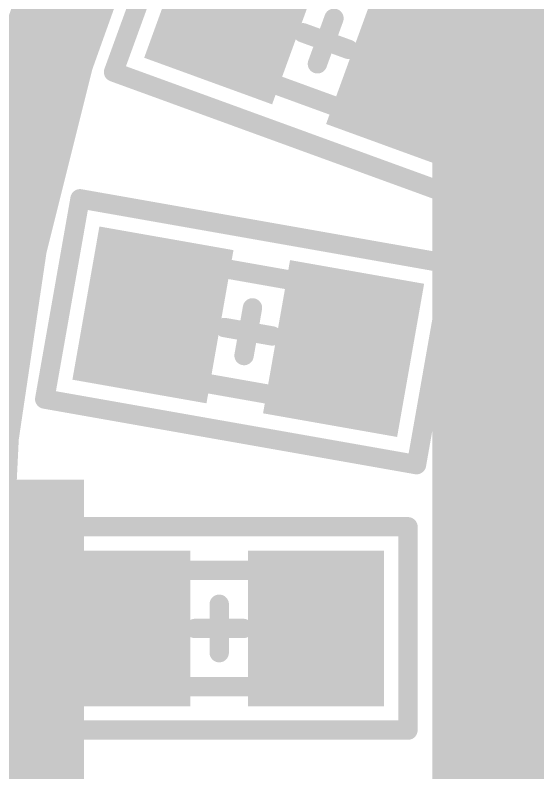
# Model space of a CAD drawing. Header units: millimetres. Extents: x 169 to 355, y 129 to 253.
# Drawn here: x 302.846 to 305.546, y 156.488 to 160.4 of the extents above; entities that cross this region are included whole.
import ezdxf

# ---------------------------------------------------------------- set-up
doc = ezdxf.new("R2010")
doc.units = ezdxf.units.MM
for name, color, linetype in [('BottomLayer', 5, 'Continuous'), ('BottomOverlay', 54, 'Continuous'), ('BottomPaste', 16, 'Continuous'), ('BottomSolder', 6, 'Continuous'), ('Mechanical1', 6, 'Continuous'), ('Mechanical15', 56, 'Continuous'), ('TopLayer', 1, 'Continuous'), ('TopOverlay', 2, 'Continuous'), ('TopPaste', 8, 'Continuous'), ('TopSolder', 216, 'Continuous')]:
    doc.layers.add(name, color=color, linetype=linetype)

# ---------------------------------------------------------------- blocks, each defined once
blk = doc.blocks.new('R0603_NOSILK_B_950')
at = {"layer": 'BottomLayer'}
for points in [[(-0.45, -0.45), (-0.45, 0.45), (-1.05, -0.45), (-1.05, 0.45)], [(1.1, -0.45), (1.1, 0.45), (0.5, -0.45), (0.5, 0.45)]]:
    blk.add_solid(points, dxfattribs=at)
at = {"layer": 'BottomPaste'}
for points in [[(-0.45, -0.45), (-0.45, 0.45), (-1.05, -0.45), (-1.05, 0.45)], [(1.1, -0.45), (1.1, 0.45), (0.5, -0.45), (0.5, 0.45)]]:
    blk.add_solid(points, dxfattribs=at)
at = {"layer": 'BottomSolder'}
for points in [[(-0.3484, -0.5516), (-0.3484, 0.5516), (-1.1516, -0.5516), (-1.1516, 0.5516)], [(1.2016, -0.5516), (1.2016, 0.5516), (0.3984, -0.5516), (0.3984, 0.5516)]]:
    blk.add_solid(points, dxfattribs=at)
at = {"layer": 'Mechanical1', "const_width": 0.1}
for points in [[(0.8002, 0.3998), (-0.7999, 0.3998)], [(-0.7999, 0.3998), (-0.7999, -0.4002)], [(0.8002, 0.3998), (0.8002, -0.4002)], [(0.8002, -0.4002), (-0.7999, -0.4002)]]:
    blk.add_lwpolyline(points, dxfattribs=at)
at = {"layer": 'Mechanical1', "const_width": 0.05}
for points in [[(-0.8249, 0.3998, 1), (-0.7749, 0.3998, 1)], [(-0.8249, 0.3998, 1), (-0.7749, 0.3998, 1)], [(0.7752, 0.3998, 1), (0.8252, 0.3998, 1)], [(0.7752, 0.3998, 1), (0.8252, 0.3998, 1)], [(-0.8249, -0.4002, 1), (-0.7749, -0.4002, 1)], [(-0.8249, -0.4002, 1), (-0.7749, -0.4002, 1)], [(0.7752, -0.4002, 1), (0.8252, -0.4002, 1)], [(0.7752, -0.4002, 1), (0.8252, -0.4002, 1)]]:
    blk.add_lwpolyline(points, format="xyb", close=True, dxfattribs=at)
at = {"layer": 'Mechanical15', "const_width": 0.1}
for points in [[(1.325, 0.675), (-1.275, 0.675)], [(-1.275, 0.675), (-1.275, -0.675)], [(1.325, 0.675), (1.325, -0.675)], [(0, 0.15), (0, -0.15)], [(0.15, 0), (-0.15, 0)], [(1.325, -0.675), (-1.275, -0.675)]]:
    blk.add_lwpolyline(points, dxfattribs=at)
at = {"layer": 'Mechanical15', "const_width": 0.05}
for points in [[(-1.3, 0.675, 1), (-1.25, 0.675, 1)], [(-1.3, 0.675, 1), (-1.25, 0.675, 1)], [(1.3, 0.675, 1), (1.35, 0.675, 1)], [(1.3, 0.675, 1), (1.35, 0.675, 1)], [(-0.025, 0.15, 1), (0.025, 0.15, 1)], [(-0.175, 0, 1), (-0.125, 0, 1)], [(0.125, 0, 1), (0.175, 0, 1)], [(-0.025, -0.15, 1), (0.025, -0.15, 1)], [(-1.3, -0.675, 1), (-1.25, -0.675, 1)], [(-1.3, -0.675, 1), (-1.25, -0.675, 1)], [(1.3, -0.675, 1), (1.35, -0.675, 1)], [(1.3, -0.675, 1), (1.35, -0.675, 1)]]:
    blk.add_lwpolyline(points, format="xyb", close=True, dxfattribs=at)
blk = doc.blocks.new('R0402_NOSILK_B_977')
at = {"layer": 'BottomLayer'}
for points in [[(-0.25, -0.3), (-0.25, 0.3), (-0.75, -0.3), (-0.75, 0.3)], [(0.75, -0.3), (0.75, 0.3), (0.25, -0.3), (0.25, 0.3)]]:
    blk.add_solid(points, dxfattribs=at)
at = {"layer": 'BottomPaste'}
for points in [[(-0.25, -0.3), (-0.25, 0.3), (-0.75, -0.3), (-0.75, 0.3)], [(0.75, -0.3), (0.75, 0.3), (0.25, -0.3), (0.25, 0.3)]]:
    blk.add_solid(points, dxfattribs=at)
at = {"layer": 'BottomSolder'}
for points in [[(-0.1484, -0.4016), (-0.1484, 0.4016), (-0.8516, -0.4016), (-0.8516, 0.4016)], [(0.8516, -0.4016), (0.8516, 0.4016), (0.1484, -0.4016), (0.1484, 0.4016)]]:
    blk.add_solid(points, dxfattribs=at)
at = {"layer": 'Mechanical1', "const_width": 0.1}
for points in [[(-0.52, 0.2999), (-0.52, -0.3001)], [(0.5201, 0.2999), (-0.52, 0.2999)], [(0.5201, 0.2999), (0.5201, -0.3001)], [(0.5201, -0.3001), (-0.52, -0.3001)]]:
    blk.add_lwpolyline(points, dxfattribs=at)
at = {"layer": 'Mechanical1', "const_width": 0.05}
for points in [[(-0.545, 0.2999, 1), (-0.495, 0.2999, 1)], [(-0.545, 0.2999, 1), (-0.495, 0.2999, 1)], [(0.4951, 0.2999, 1), (0.5451, 0.2999, 1)], [(0.4951, 0.2999, 1), (0.5451, 0.2999, 1)], [(-0.545, -0.3001, 1), (-0.495, -0.3001, 1)], [(-0.545, -0.3001, 1), (-0.495, -0.3001, 1)], [(0.4951, -0.3001, 1), (0.5451, -0.3001, 1)], [(0.4951, -0.3001, 1), (0.5451, -0.3001, 1)]]:
    blk.add_lwpolyline(points, format="xyb", close=True, dxfattribs=at)
at = {"layer": 'Mechanical15', "const_width": 0.1}
for points in [[(-0.975, 0.525), (-0.975, -0.525)], [(0.975, 0.525), (-0.975, 0.525)], [(0.975, 0.525), (0.975, -0.525)], [(0, 0.125), (0, -0.125)], [(0.125, 0), (-0.125, 0)], [(0.975, -0.525), (-0.975, -0.525)]]:
    blk.add_lwpolyline(points, dxfattribs=at)
at = {"layer": 'Mechanical15', "const_width": 0.05}
for points in [[(-1, 0.525, 1), (-0.95, 0.525, 1)], [(-1, 0.525, 1), (-0.95, 0.525, 1)], [(0.95, 0.525, 1), (1, 0.525, 1)], [(0.95, 0.525, 1), (1, 0.525, 1)], [(-0.025, 0.125, 1), (0.025, 0.125, 1)], [(-0.15, 0, 1), (-0.1, 0, 1)], [(0.1, 0, 1), (0.15, 0, 1)], [(-0.025, -0.125, 1), (0.025, -0.125, 1)], [(-1, -0.525, 1), (-0.95, -0.525, 1)], [(-1, -0.525, 1), (-0.95, -0.525, 1)], [(0.95, -0.525, 1), (1, -0.525, 1)], [(0.95, -0.525, 1), (1, -0.525, 1)]]:
    blk.add_lwpolyline(points, format="xyb", close=True, dxfattribs=at)
blk = doc.blocks.new('R0402_NOSILK_B_978')
at = {"layer": 'BottomLayer'}
for points in [[(-0.25, -0.3), (-0.25, 0.3), (-0.75, -0.3), (-0.75, 0.3)], [(0.75, -0.3), (0.75, 0.3), (0.25, -0.3), (0.25, 0.3)]]:
    blk.add_solid(points, dxfattribs=at)
at = {"layer": 'BottomPaste'}
for points in [[(-0.25, -0.3), (-0.25, 0.3), (-0.75, -0.3), (-0.75, 0.3)], [(0.75, -0.3), (0.75, 0.3), (0.25, -0.3), (0.25, 0.3)]]:
    blk.add_solid(points, dxfattribs=at)
at = {"layer": 'BottomSolder'}
for points in [[(-0.1484, -0.4016), (-0.1484, 0.4016), (-0.8516, -0.4016), (-0.8516, 0.4016)], [(0.8516, -0.4016), (0.8516, 0.4016), (0.1484, -0.4016), (0.1484, 0.4016)]]:
    blk.add_solid(points, dxfattribs=at)
at = {"layer": 'Mechanical1', "const_width": 0.1}
for points in [[(-0.52, 0.2999), (-0.52, -0.3001)], [(0.5201, 0.2999), (-0.52, 0.2999)], [(0.5201, 0.2999), (0.5201, -0.3001)], [(0.5201, -0.3001), (-0.52, -0.3001)]]:
    blk.add_lwpolyline(points, dxfattribs=at)
at = {"layer": 'Mechanical1', "const_width": 0.05}
for points in [[(-0.545, 0.2999, 1), (-0.495, 0.2999, 1)], [(-0.545, 0.2999, 1), (-0.495, 0.2999, 1)], [(0.4951, 0.2999, 1), (0.5451, 0.2999, 1)], [(0.4951, 0.2999, 1), (0.5451, 0.2999, 1)], [(-0.545, -0.3001, 1), (-0.495, -0.3001, 1)], [(-0.545, -0.3001, 1), (-0.495, -0.3001, 1)], [(0.4951, -0.3001, 1), (0.5451, -0.3001, 1)], [(0.4951, -0.3001, 1), (0.5451, -0.3001, 1)]]:
    blk.add_lwpolyline(points, format="xyb", close=True, dxfattribs=at)
at = {"layer": 'Mechanical15', "const_width": 0.1}
for points in [[(-0.975, 0.525), (-0.975, -0.525)], [(0.975, 0.525), (-0.975, 0.525)], [(0.975, 0.525), (0.975, -0.525)], [(0, 0.125), (0, -0.125)], [(0.125, 0), (-0.125, 0)], [(0.975, -0.525), (-0.975, -0.525)]]:
    blk.add_lwpolyline(points, dxfattribs=at)
at = {"layer": 'Mechanical15', "const_width": 0.05}
for points in [[(-1, 0.525, 1), (-0.95, 0.525, 1)], [(-1, 0.525, 1), (-0.95, 0.525, 1)], [(0.95, 0.525, 1), (1, 0.525, 1)], [(0.95, 0.525, 1), (1, 0.525, 1)], [(-0.025, 0.125, 1), (0.025, 0.125, 1)], [(-0.15, 0, 1), (-0.1, 0, 1)], [(0.1, 0, 1), (0.15, 0, 1)], [(-0.025, -0.125, 1), (0.025, -0.125, 1)], [(-1, -0.525, 1), (-0.95, -0.525, 1)], [(-1, -0.525, 1), (-0.95, -0.525, 1)], [(0.95, -0.525, 1), (1, -0.525, 1)], [(0.95, -0.525, 1), (1, -0.525, 1)]]:
    blk.add_lwpolyline(points, format="xyb", close=True, dxfattribs=at)
blk = doc.blocks.new('R0402_NOSILK_B_984')
at = {"layer": 'BottomLayer'}
for points in [[(-0.25, -0.3), (-0.25, 0.3), (-0.75, -0.3), (-0.75, 0.3)], [(0.75, -0.3), (0.75, 0.3), (0.25, -0.3), (0.25, 0.3)]]:
    blk.add_solid(points, dxfattribs=at)
at = {"layer": 'BottomPaste'}
for points in [[(-0.25, -0.3), (-0.25, 0.3), (-0.75, -0.3), (-0.75, 0.3)], [(0.75, -0.3), (0.75, 0.3), (0.25, -0.3), (0.25, 0.3)]]:
    blk.add_solid(points, dxfattribs=at)
at = {"layer": 'BottomSolder'}
for points in [[(-0.1484, -0.4016), (-0.1484, 0.4016), (-0.8516, -0.4016), (-0.8516, 0.4016)], [(0.8516, -0.4016), (0.8516, 0.4016), (0.1484, -0.4016), (0.1484, 0.4016)]]:
    blk.add_solid(points, dxfattribs=at)
at = {"layer": 'Mechanical1', "const_width": 0.1}
for points in [[(-0.52, 0.2999), (-0.52, -0.3001)], [(0.5201, 0.2999), (-0.52, 0.2999)], [(0.5201, 0.2999), (0.5201, -0.3001)], [(0.5201, -0.3001), (-0.52, -0.3001)]]:
    blk.add_lwpolyline(points, dxfattribs=at)
at = {"layer": 'Mechanical1', "const_width": 0.05}
for points in [[(-0.545, 0.2999, 1), (-0.495, 0.2999, 1)], [(-0.545, 0.2999, 1), (-0.495, 0.2999, 1)], [(0.4951, 0.2999, 1), (0.5451, 0.2999, 1)], [(0.4951, 0.2999, 1), (0.5451, 0.2999, 1)], [(-0.545, -0.3001, 1), (-0.495, -0.3001, 1)], [(-0.545, -0.3001, 1), (-0.495, -0.3001, 1)], [(0.4951, -0.3001, 1), (0.5451, -0.3001, 1)], [(0.4951, -0.3001, 1), (0.5451, -0.3001, 1)]]:
    blk.add_lwpolyline(points, format="xyb", close=True, dxfattribs=at)
at = {"layer": 'Mechanical15', "const_width": 0.1}
for points in [[(-0.975, 0.525), (-0.975, -0.525)], [(0.975, 0.525), (-0.975, 0.525)], [(0.975, 0.525), (0.975, -0.525)], [(0, 0.125), (0, -0.125)], [(0.125, 0), (-0.125, 0)], [(0.975, -0.525), (-0.975, -0.525)]]:
    blk.add_lwpolyline(points, dxfattribs=at)
at = {"layer": 'Mechanical15', "const_width": 0.05}
for points in [[(-1, 0.525, 1), (-0.95, 0.525, 1)], [(-1, 0.525, 1), (-0.95, 0.525, 1)], [(0.95, 0.525, 1), (1, 0.525, 1)], [(0.95, 0.525, 1), (1, 0.525, 1)], [(-0.025, 0.125, 1), (0.025, 0.125, 1)], [(-0.15, 0, 1), (-0.1, 0, 1)], [(0.1, 0, 1), (0.15, 0, 1)], [(-0.025, -0.125, 1), (0.025, -0.125, 1)], [(-1, -0.525, 1), (-0.95, -0.525, 1)], [(-1, -0.525, 1), (-0.95, -0.525, 1)], [(0.95, -0.525, 1), (1, -0.525, 1)], [(0.95, -0.525, 1), (1, -0.525, 1)]]:
    blk.add_lwpolyline(points, format="xyb", close=True, dxfattribs=at)
blk = doc.blocks.new('DPAK_1379')
at = {"layer": 'TopLayer'}
blk.add_solid([(-2.9, -1.6), (2.9, -1.6), (-2.9, 4.6), (2.9, 4.6)], dxfattribs=at)
at = {"layer": 'TopPaste'}
blk.add_solid([(-2.9, -1.6), (2.9, -1.6), (-2.9, 4.6), (2.9, 4.6)], dxfattribs=at)
at = {"layer": 'TopSolder'}
blk.add_solid([(-3.0016, -1.7016), (3.0016, -1.7016), (-3.0016, 4.7016), (3.0016, 4.7016)], dxfattribs=at)

msp = doc.modelspace()

# ---------------------------------------------------------------- linework, layer by layer
at = {"layer": 'BottomLayer'}
for points, const_width in [([(322.9667, 157.2335, 1), (302.5667, 157.2335, 1)], 0.5), ([(320.2667, 157.2335, 1), (305.2667, 157.2335, 1)], 0.5), ([(305.1417, 157.2335, 1), (305.3917, 157.2335, 1)], 0.25)]:
    msp.add_lwpolyline(points, format="xyb", close=True, dxfattribs=dict(at, const_width=const_width))
at = {"layer": 'BottomOverlay', "const_width": 0.2}
msp.add_lwpolyline([(334.175, 157.25, 1), (291.375, 157.25, 1)], format="xyb", close=True, dxfattribs=at)
at = {"layer": 'TopOverlay'}
msp.add_solid([(305, 140), (325, 140), (305, 167.75), (325, 167.75)], dxfattribs=at)

# ---------------------------------------------------------------- block references
for name, p, rotation in [('R0603_NOSILK_B_950', (301.477, 161.35), 160), ('R0402_NOSILK_B_978', (304.45, 160.266), 160), ('R0402_NOSILK_B_977', (304.05, 158.7653), 170), ('DPAK_1379', (298.5, 155), 270), ('R0402_NOSILK_B_984', (303.9, 157.2332), 180)]:
    msp.add_blockref(name, p, dxfattribs=dict(rotation=rotation))

doc.saveas('drawing.dxf')
